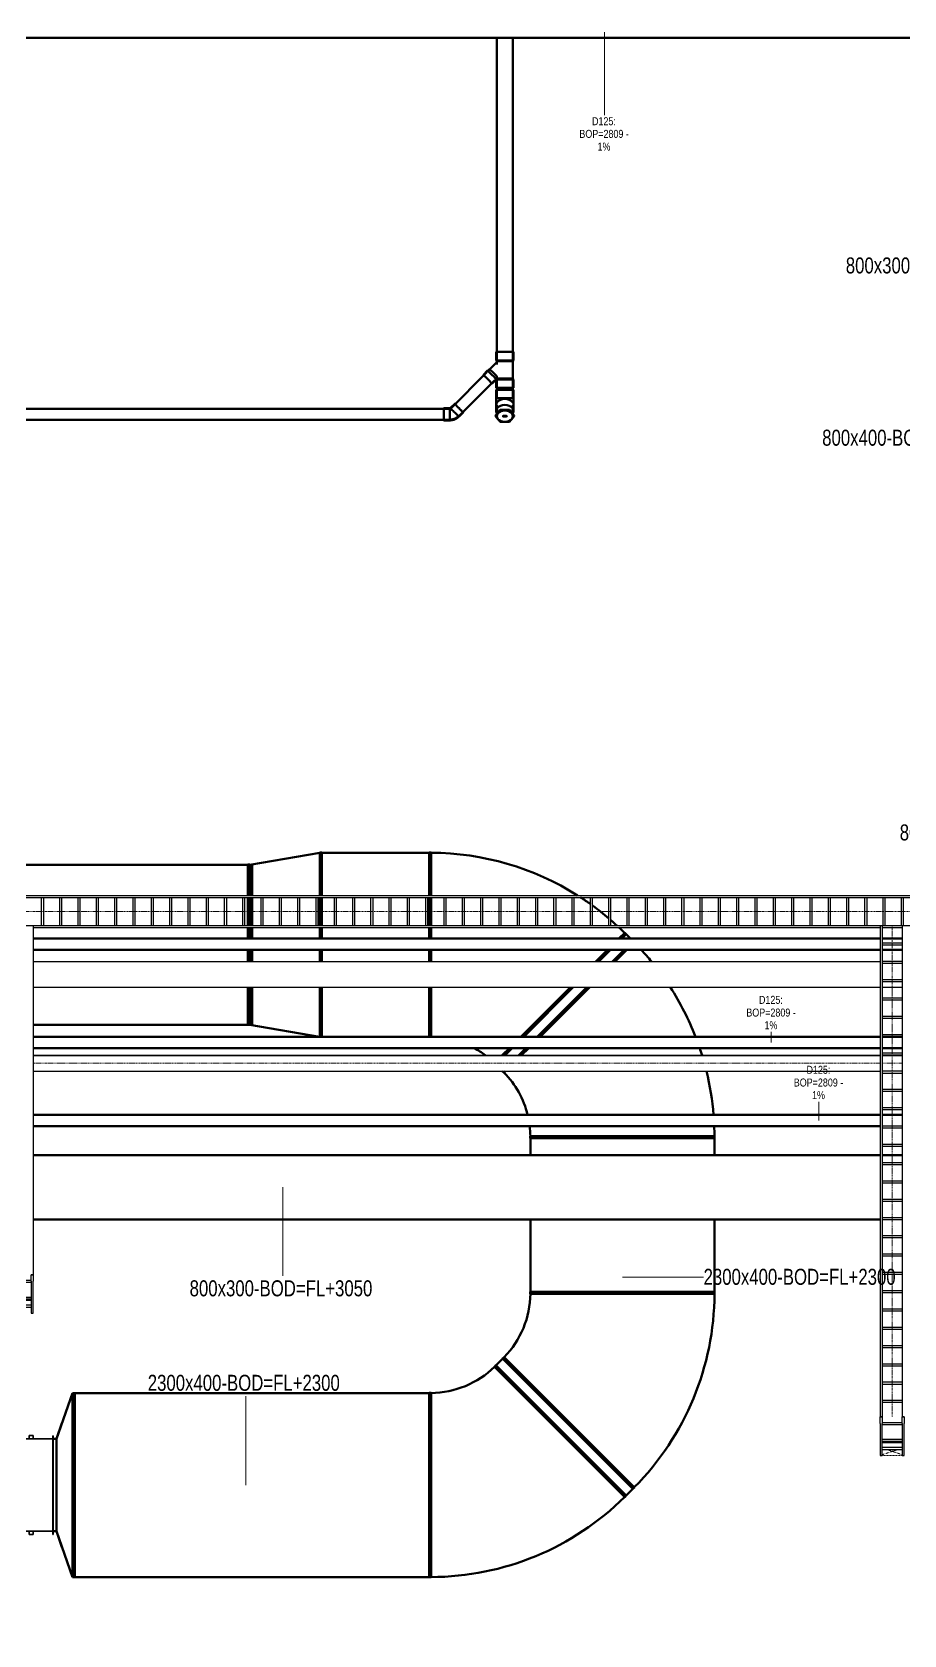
# Model space of a CAD drawing. Header units: millimetres. Extents: x -108050 to 96605, y 58136 to 140997.
# Drawn here: x 54157 to 65051, y 88397 to 108428 of the extents above; entities that cross this region are included whole.
import ezdxf

# ---------------------------------------------------------------- set-up
doc = ezdxf.new("R2010")
doc.units = ezdxf.units.MM
doc.linetypes.add('Center', pattern=[29.999999, 12, -6, 6, -6])
doc.linetypes.add('Hidden 0_75', pattern=[1.5, 0.75, -0.75])
for name, color, linetype, lineweight in [('E-CABL-TRAY', 211, 'Continuous', 25), ('E-CABL-TRAY-ANNO', 211, 'Hidden 0_75', 18), ('E-CABL-TRAY-CNTR', 211, 'Center', 18), ('M-HVAC-DUCT', 70, 'Continuous', 50), ('M-HVAC-DUCT-IDEN', 70, 'Continuous', 9), ('P-PIPE', 3, 'Continuous', 50), ('P-PIPE-CNTR', 3, 'Center', 35), ('P-PIPE-IDEN', 2, 'Continuous', 9)]:
    doc.layers.add(name, color=color, linetype=linetype, lineweight=lineweight)
doc.styles.add('Arial', font='arial.ttf', dxfattribs={"width": 0.8, "height": 100})
doc.styles.add('Arial_1', font='arial.ttf', dxfattribs={"width": 0.75, "height": 200})

# ---------------------------------------------------------------- blocks, each defined once
blk = doc.blocks.new('PG_Busway_ThanhThang - 1250A-2004915-HẦM')
at = {"layer": 'E-CABL-TRAY'}
for p, q in [((54170, 96812), (64756, 96812)), ((64756, 96489), (54170, 96489)), ((65030, 96489), (64781, 96489))]:
    blk.add_line(p, q, dxfattribs=at)
blk = doc.blocks.new('01_REC Elbow_C Flanged_ - 1 W-2037988-HẦM')
at = {"layer": 'M-HVAC-DUCT'}
for p, q in [((-965, -1152), (-965, 1152)), ((-965, 1152), (-940, 1152)), ((-940, 1152), (-940, -1152)), ((-150, -1479), (1479, 150)), ((1497, 132), (-132, -1497)), ((1497, 132), (1479, 150)), ((-940, -1152), (-965, -1152)), ((-150, -1479), (-132, -1497))]:
    blk.add_line(p, q, dxfattribs=at)
for radius, start, end in [(3450, 45.2077, 89.7923), (1150, 45.6238, 89.3762)]:
    blk.add_arc((-953, -2300), radius, start, end, dxfattribs=at)
blk = doc.blocks.new('01_REC Elbow_C Flanged_ - 1 W-V30-HẦM')
at = {"layer": 'M-HVAC-DUCT'}
for p, q in [((-940, 1019), (-940, 813)), ((-965, 788), (-965, 994)), ((-965, -540), (-965, 331)), ((-940, 356), (-940, -515)), ((-150, -1479), (1479, 150)), ((1497, 132), (-132, -1497)), ((1497, 132), (1479, 150)), ((-965, -867), (-965, -740)), ((-940, -715), (-940, -842)), ((-965, -1152), (-965, -1150)), ((-940, -1152), (-965, -1152)), ((-940, -1125), (-940, -1152)), ((-150, -1479), (-132, -1497))]:
    blk.add_line(p, q, dxfattribs=at)
for radius, start, end in [(3450, 84.4711, 87.6827), (3450, 66.3048, 77.8221), (3450, 62.231, 63.8098), (3450, 49.6063, 58.7833), (3450, 45.2077, 47.2541), (1150, 58.9522, 89.3762), (1150, 45.6238, 51.78)]:
    blk.add_arc((-953, -2300), radius, start, end, dxfattribs=at)
blk = doc.blocks.new('01_REC Elbow_C Flanged_ - 1 W-V31-HẦM')
at = {"layer": 'M-HVAC-DUCT'}
for p, q in [((-965, 616), (-965, 1152)), ((-965, 1152), (-940, 1152)), ((-940, 1152), (-940, 616)), ((-965, 242), (-965, 591)), ((-940, 591), (-940, 242)), ((-965, 77), (-965, 216)), ((-940, 216), (-940, 77)), ((1406, 77), (1479, 150)), ((1497, 132), (1442, 77)), ((1497, 132), (1479, 150)), ((-965, -210), (-965, -65)), ((-940, -65), (-940, -210)), ((1119, -210), (1265, -65)), ((1300, -65), (1154, -210)), ((-965, -1149), (-965, -533)), ((-940, -533), (-940, -1149)), ((180, -1149), (796, -533)), ((831, -533), (216, -1149)), ((-51, -1381), (39, -1291)), ((74, -1291), (-16, -1381))]:
    blk.add_line(p, q, dxfattribs=at)
for radius, start, end in [(3450, 57.7358, 89.7923), (3450, 54.4644, 56.9588), (3450, 49.6448, 53.9406), (3450, 47.4726, 49.0956), (3450, 45.2077, 46.857), (1150, 53.1625, 61.392)]:
    blk.add_arc((-953, -2300), radius, start, end, dxfattribs=at)
blk = doc.blocks.new('01_REC Transition REC_C Flanged_ - 200 mm-2037992-HẦM')
at = {"layer": 'M-HVAC-DUCT'}
for p, q in [((-25, 616), (-25, 1002)), ((-25, 1002), (0, 1002)), ((0, 1000), (872, 1150)), ((0, 1002), (0, 616)), ((872, 616), (872, 1152)), ((897, 1152), (872, 1152)), ((897, 1152), (897, 616)), ((-25, 242), (-25, 591)), ((0, 591), (0, 242)), ((872, 242), (872, 591)), ((897, 591), (897, 242)), ((-25, 77), (-25, 216)), ((0, 216), (0, 77)), ((872, 77), (872, 216)), ((897, 216), (897, 77)), ((-25, -210), (-25, -65)), ((0, -65), (0, -210)), ((872, -210), (872, -65)), ((897, -65), (897, -210)), ((-25, -1002), (-25, -533)), ((0, -533), (0, -1002)), ((872, -1149), (872, -533)), ((897, -533), (897, -1149)), ((869, -1149), (0, -1000)), ((0, -1002), (-25, -1002))]:
    blk.add_line(p, q, dxfattribs=at)
blk = doc.blocks.new('DSC_uPVC_Elbow_TienPhong - Standard-2073646-HẦM')
at = {"layer": 'P-PIPE'}
for p, q in [((59438, 103784), (59384, 103731)), ((59378, 103728), (59302, 103728)), ((59302, 103575), (59378, 103575)), ((59492, 103622), (59546, 103676))]:
    blk.add_line(p, q, dxfattribs=at)
at = {"layer": 'P-PIPE', "flags": 128}
for points in [[(59385, 103729), (59385, 103729), (59384, 103729), (59384, 103729), (59384, 103728), (59383, 103728), (59383, 103728), (59383, 103728), (59382, 103727), (59382, 103727), (59382, 103727), (59381, 103727), (59381, 103727), (59380, 103727), (59380, 103727), (59380, 103727), (59379, 103726), (59379, 103726), (59378, 103726), (59378, 103726), (59378, 103726)], [(59378, 103585), (59384, 103585), (59390, 103585), (59396, 103586), (59402, 103587), (59408, 103588), (59414, 103589), (59420, 103591), (59426, 103592), (59431, 103594), (59437, 103597), (59442, 103599), (59448, 103602), (59453, 103605), (59458, 103608), (59464, 103611), (59468, 103615), (59473, 103618), (59478, 103622), (59482, 103626), (59485, 103629)], [(59378, 103576), (59384, 103576), (59391, 103577), (59397, 103577), (59403, 103578), (59410, 103580), (59416, 103581), (59422, 103583), (59428, 103584), (59434, 103587), (59440, 103589), (59446, 103592), (59452, 103594), (59457, 103597), (59463, 103601), (59468, 103604), (59473, 103608), (59479, 103612), (59483, 103616), (59488, 103620), (59491, 103623)]]:
    blk.add_lwpolyline(points, dxfattribs=at)
at = {"layer": 'P-PIPE'}
for centre, major_axis, ratio, start_param, end_param in [((59492, 103730), (-54.2, 54.2), 0.029316, 5.868523, 7.890349), ((59492, 103730), (-49.5, 49.5), 0.029316, 0, 0.237634), ((59492, 103730), (-49.5, 49.5), 0.029316, 0.298167, 0.410985), ((59492, 103730), (-49.5, 49.5), 0.029316, 0.559966, 0.672784), ((59492, 103730), (-49.5, 49.5), 0.029316, 0.821766, 0.934584), ((59302, 103651), (0, 76.7), 0.005, 4.665947, 6.688411), ((59302, 103651), (0, 76.7), 0.005, 2.738477, 4.665947), ((59302, 103651), (0, 70), 0.005, 3.09515, 3.880548), ((59378, 103651), (0, 76.7), 0.005, 4.665947, 6.283185), ((59378, 103651), (0, 76.7), 0.005, 3.09515, 4.665947), ((59438, 103676), (-54.2, 54.2), 0.029316, 0, 1.607164), ((59438, 103676), (-54.2, 54.2), 0.029316, 1.607164, 3.17796), ((59492, 103730), (-49.5, 49.5), 0.029316, 1.083565, 1.196383), ((59492, 103730), (-49.5, 49.5), 0.029316, 1.345365, 1.478072), ((59492, 103730), (-54.2, 54.2), 0.029316, 1.607164, 3.543969), ((59492, 103730), (-49.5, 49.5), 0.029316, 1.607164, 1.719982), ((59492, 103730), (-49.5, 49.5), 0.029316, 1.833418, 1.981781), ((59492, 103730), (-49.5, 49.5), 0.029316, 2.096401, 2.243581), ((59492, 103730), (-49.5, 49.5), 0.029316, 2.359715, 2.50538), ((59492, 103730), (-49.5, 49.5), 0.029316, 2.654361, 2.767179), ((59492, 103730), (-49.5, 49.5), 0.029316, 2.916161, 3.141593)]:
    blk.add_ellipse(centre, major_axis=major_axis, ratio=ratio, start_param=start_param, end_param=end_param, dxfattribs=at)
blk = doc.blocks.new('DSC_uPVC_Elbow_TienPhong - Standard-2073687-HẦM')
at = {"layer": 'P-PIPE'}
for p, q in [((59955, 103957), (59955, 103851)), ((59955, 103766), (59955, 103691)), ((60175, 103851), (60175, 103957)), ((60175, 103691), (60175, 103766))]:
    blk.add_line(p, q, dxfattribs=at)
at = {"layer": 'P-PIPE', "flags": 128}
for points in [[(59958, 103766), (59958, 103769), (59958, 103773), (59958, 103777), (59958, 103781), (59958, 103785), (59958, 103789), (59958, 103793), (59958, 103797), (59958, 103802), (59958, 103806), (59958, 103811), (59958, 103815), (59958, 103820), (59958, 103825), (59958, 103829), (59958, 103834), (59958, 103839), (59958, 103844), (59958, 103849), (59958, 103851)], [(60172, 103851), (60172, 103846), (60172, 103841), (60172, 103837), (60172, 103832), (60172, 103827), (60172, 103822), (60172, 103818), (60172, 103813), (60172, 103808), (60172, 103804), (60172, 103799), (60172, 103795), (60172, 103791), (60172, 103787), (60172, 103783), (60172, 103779), (60172, 103775), (60172, 103771), (60172, 103768), (60172, 103766)]]:
    blk.add_lwpolyline(points, dxfattribs=at)
at = {"layer": 'P-PIPE'}
for centre, major_axis, ratio, start_param, end_param in [((60065, 103957), (110, 0), 0.005, 0, 3.141593), ((60065, 103851), (110, 0), 0.005, 0, 3.141593), ((60065, 103851), (110, 0), 0.005, 3.141593, 3.335696), ((60065, 103766), (110, 0), 0.707107, 0, 3.141593), ((60065, 103691), (110, 0), 0.707107, 0, 3.141593), ((60065, 103851), (107, 0), 0.005, 2.893572, 3.058919), ((60065, 103851), (107, 0), 0.005, 0.082673, 0.24802), ((60065, 103851), (110, 0), 0.005, 6.089082, 6.283185), ((60065, 103691), (110, 0), 0.707107, 3.141593, 3.543564), ((60065, 103691), (110, 0), 0.707107, 5.881064, 6.283185)]:
    blk.add_ellipse(centre, major_axis=major_axis, ratio=ratio, start_param=start_param, end_param=end_param, dxfattribs=at)
blk = doc.blocks.new('DSC_uPVC_Cap End2-TienPhong - Standard-V140-HẦM')
at = {"layer": 'P-PIPE'}
for p, q in [((59949, 103635), (59978, 103670)), ((59978, 103663), (59949, 103628)), ((59949, 103635), (59949, 103628)), ((59949, 103628), (60007, 103557)), ((59965, 103638), (59965, 103628)), ((59969, 103710), (59969, 103635)), ((59978, 103670), (60007, 103706)), ((60007, 103699), (59978, 103663)), ((60007, 103706), (60123, 103706)), ((60007, 103699), (60007, 103706)), ((60123, 103699), (60007, 103699)), ((60045, 103631), (60085, 103631)), ((60045, 103631), (60065, 103631)), ((60045, 103628), (60085, 103628)), ((60045, 103628), (60085, 103628)), ((60085, 103624), (60045, 103624)), ((60065, 103624), (60045, 103624)), ((60065, 103631), (60085, 103631)), ((60085, 103624), (60065, 103624)), ((60123, 103706), (60152, 103670)), ((60123, 103699), (60123, 103706)), ((60152, 103663), (60123, 103699)), ((60123, 103557), (60181, 103628)), ((60152, 103670), (60181, 103635)), ((60181, 103628), (60152, 103663)), ((60161, 103635), (60161, 103710)), ((60165, 103628), (60165, 103638)), ((60181, 103628), (60181, 103635)), ((60007, 103557), (60123, 103557))]:
    blk.add_line(p, q, dxfattribs=at)
for centre, major_axis, start_param, end_param in [((60065, 103628), (100, 0), 1.570796, 4.712389), ((60065, 103638), (100, 0), 2.473508, 2.76248), ((60065, 103638), (100, 0), 1.570796, 1.859768), ((60045, 103628), (5, 0), 1.570796, 4.712389), ((60045, 103628), (5, 0), 1.570796, 4.712389), ((60045, 103631), (5, 0), 3.665191, 4.712389), ((60045, 103631), (5, 0), 3.665191, 4.712389), ((60065, 103638), (100, 0), 1.536627, 1.570775), ((60065, 103628), (100, 0), 4.712389, 7.853982), ((60065, 103638), (100, 0), 1.281824, 1.536611), ((60085, 103628), (5, 0), 4.712389, 7.853982), ((60085, 103628), (5, 0), 4.712389, 7.853982), ((60085, 103631), (5, 0), 4.712389, 5.759587), ((60085, 103631), (5, 0), 4.712389, 5.759587), ((60065, 103638), (100, 0), 0.558112, 0.668085), ((60065, 103638), (100, 0), 0.489429, 0.557862), ((60065, 103638), (100, 0), 0.379113, 0.489266)]:
    blk.add_ellipse(centre, major_axis=major_axis, ratio=0.707107, start_param=start_param, end_param=end_param, dxfattribs=at)
blk = doc.blocks.new('E_Ladder Vertical Outside Bend - Standard-V242-HẦM')
at = {"layer": 'E-CABL-TRAY'}
for p, q in [((53870, 92818), (53870, 92898)), ((53870, 92898), (53895, 92898)), ((53870, 92818), (53870, 92418)), ((53895, 92898), (53895, 92818)), ((53895, 92830), (54145, 92830)), ((53895, 92418), (53895, 92818)), ((53895, 92805), (54145, 92805)), ((54145, 92818), (54145, 92898)), ((54145, 92898), (54170, 92898)), ((54145, 92818), (54145, 92418)), ((54170, 92898), (54170, 92818)), ((54170, 92418), (54170, 92818)), ((54145, 92615), (53895, 92615)), ((53895, 92597), (54145, 92597)), ((53895, 92579), (54145, 92579)), ((53870, 92418), (53895, 92418)), ((54145, 92518), (53895, 92518)), ((53895, 92492), (54145, 92492)), ((54145, 92418), (54170, 92418))]:
    blk.add_line(p, q, dxfattribs=at)
blk = doc.blocks.new('Kruger _Duct Acessory New - KRUGER EX-10 MODEL480 2-2095710-HẦM')
at = {"layer": 'M-HVAC-DUCT', "lineweight": 35}
for p, q in [((-616, 550), (-616, 545)), ((616, 550), (-616, 550)), ((-616, 545), (616, 545)), ((-576, 545), (-576, -545)), ((576, -545), (576, 545)), ((616, 545), (616, 550)), ((-618, 250), (-618, 300)), ((-618, 300), (-576, 300)), ((-576, 250), (-618, 250)), ((576, 300), (618, 300)), ((618, 250), (576, 250)), ((618, 300), (618, 250)), ((-618, -300), (-618, -250)), ((-618, -250), (-576, -250)), ((-576, -300), (-618, -300)), ((576, -250), (618, -250)), ((618, -300), (576, -300)), ((618, -250), (618, -300)), ((-616, -545), (-616, -550)), ((616, -545), (-616, -545)), ((-616, -550), (616, -550)), ((616, -550), (616, -545))]:
    blk.add_line(p, q, dxfattribs=at)
blk = doc.blocks.new('01_REC_Transition ROD_C Flanged_ - Standard-2104148-HẦM')
at = {"layer": 'M-HVAC-DUCT'}
for p, q in [((-30, -1150), (-30, 1150)), ((-30, 1150), (0, 1150)), ((200, 576), (0, 1150)), ((0, -1150), (0, 1150)), ((0, 1150), (0, -1150)), ((131, 774), (200, 576)), ((200, 0), (200, 576)), ((240, 576), (200, 576)), ((200, 576), (200, 0)), ((200, -576), (200, 0)), ((200, 0), (200, -576)), ((0, -1150), (200, -576)), ((200, -576), (131, -775)), ((200, -576), (240, -576)), ((0, -1150), (-30, -1150))]:
    blk.add_line(p, q, dxfattribs=at)

msp = doc.modelspace()

# ---------------------------------------------------------------- linework, layer by layer
at = {"layer": 'E-CABL-TRAY'}
for p, q in [((14771, 97639), (68045, 97639)), ((14771, 97613), (68045, 97613)), ((54277, 97264), (54277, 97613)), ((54303, 97264), (54303, 97613)), ((54506, 97264), (54506, 97613)), ((54531, 97264), (54531, 97613)), ((54735, 97264), (54735, 97613)), ((54760, 97264), (54760, 97613)), ((54963, 97264), (54963, 97613)), ((54989, 97264), (54989, 97613)), ((55192, 97264), (55192, 97613)), ((55217, 97264), (55217, 97613)), ((55420, 97264), (55420, 97613)), ((55446, 97264), (55446, 97613)), ((55649, 97264), (55649, 97613)), ((55674, 97264), (55674, 97613)), ((55878, 97264), (55878, 97613)), ((55903, 97264), (55903, 97613)), ((56106, 97264), (56106, 97613)), ((56132, 97264), (56132, 97613)), ((56335, 97264), (56335, 97613)), ((56360, 97264), (56360, 97613)), ((56563, 97264), (56563, 97613)), ((56589, 97264), (56589, 97613)), ((56792, 97264), (56792, 97613)), ((56817, 97264), (56817, 97613)), ((57021, 97264), (57021, 97613)), ((57046, 97264), (57046, 97613)), ((57249, 97264), (57249, 97613)), ((57275, 97264), (57275, 97613)), ((57478, 97264), (57478, 97613)), ((57503, 97264), (57503, 97613)), ((57706, 97264), (57706, 97613)), ((57732, 97264), (57732, 97613)), ((57935, 97264), (57935, 97613)), ((57960, 97264), (57960, 97613)), ((58164, 97264), (58164, 97613)), ((58189, 97264), (58189, 97613)), ((58392, 97264), (58392, 97613)), ((58418, 97264), (58418, 97613)), ((58621, 97264), (58621, 97613)), ((58646, 97264), (58646, 97613)), ((58849, 97264), (58849, 97613)), ((58875, 97264), (58875, 97613)), ((59078, 97264), (59078, 97613)), ((59103, 97264), (59103, 97613)), ((59307, 97264), (59307, 97613)), ((59332, 97264), (59332, 97613)), ((59535, 97264), (59535, 97613)), ((59561, 97264), (59561, 97613)), ((59764, 97264), (59764, 97613)), ((59789, 97264), (59789, 97613)), ((59992, 97264), (59992, 97613)), ((60018, 97264), (60018, 97613)), ((60221, 97264), (60221, 97613)), ((60246, 97264), (60246, 97613)), ((60450, 97264), (60450, 97613)), ((60475, 97264), (60475, 97613)), ((60678, 97264), (60678, 97613)), ((60704, 97264), (60704, 97613)), ((60907, 97264), (60907, 97613)), ((60932, 97264), (60932, 97613)), ((61135, 97264), (61135, 97613)), ((61161, 97264), (61161, 97613)), ((61364, 97264), (61364, 97613)), ((61389, 97264), (61389, 97613)), ((61593, 97264), (61593, 97613)), ((61618, 97264), (61618, 97613)), ((61821, 97264), (61821, 97613)), ((61847, 97264), (61847, 97613)), ((62050, 97264), (62050, 97613)), ((62075, 97264), (62075, 97613)), ((62278, 97264), (62278, 97613)), ((62304, 97264), (62304, 97613)), ((62507, 97264), (62507, 97613)), ((62532, 97264), (62532, 97613)), ((62736, 97264), (62736, 97613)), ((62761, 97264), (62761, 97613)), ((62964, 97264), (62964, 97613)), ((62990, 97264), (62990, 97613)), ((63193, 97264), (63193, 97613)), ((63218, 97264), (63218, 97613)), ((63421, 97264), (63421, 97613)), ((63447, 97264), (63447, 97613)), ((63650, 97264), (63650, 97613)), ((63675, 97264), (63675, 97613)), ((63879, 97264), (63879, 97613)), ((63904, 97264), (63904, 97613)), ((64107, 97264), (64107, 97613)), ((64133, 97264), (64133, 97613)), ((64336, 97264), (64336, 97613)), ((64361, 97264), (64361, 97613)), ((64564, 97264), (64564, 97613)), ((64590, 97264), (64590, 97613)), ((64793, 97264), (64793, 97613)), ((64818, 97264), (64818, 97613)), ((65022, 97264), (65022, 97613)), ((65047, 97264), (65047, 97613)), ((14771, 97264), (68045, 97264)), ((54145, 97261), (54170, 97261)), ((54170, 97261), (54170, 92898)), ((54170, 97239), (64756, 97239)), ((64756, 97261), (64781, 97261)), ((64756, 97261), (64756, 91121)), ((64781, 97261), (64781, 91121)), ((64781, 97239), (65030, 97239)), ((65030, 97261), (65056, 97261)), ((65030, 97261), (65030, 91121)), ((64781, 97045), (65030, 97045)), ((64781, 97020), (65030, 97020)), ((64781, 96816), (65030, 96816)), ((64781, 96791), (65030, 96791)), ((64781, 96588), (65030, 96588)), ((64781, 96562), (65030, 96562)), ((64781, 96359), (65030, 96359)), ((64781, 96334), (65030, 96334)), ((64781, 96131), (65030, 96131)), ((64781, 96105), (65030, 96105)), ((64781, 95902), (65030, 95902)), ((64781, 95877), (65030, 95877)), ((54170, 95642), (64756, 95642)), ((54170, 95639), (64756, 95639)), ((64781, 95673), (65030, 95673)), ((64781, 95648), (65030, 95648)), ((64781, 95642), (65030, 95642)), ((64781, 95639), (65030, 95639)), ((54170, 95444), (64756, 95444)), ((54170, 95442), (64756, 95442)), ((64781, 95445), (65030, 95445)), ((64781, 95419), (65030, 95419)), ((64781, 95216), (65030, 95216)), ((64781, 95191), (65030, 95191)), ((64781, 94988), (65030, 94988)), ((64781, 94962), (65030, 94962)), ((64781, 94759), (65030, 94759)), ((64781, 94734), (65030, 94734)), ((64781, 94530), (65030, 94530)), ((64781, 94505), (65030, 94505)), ((64781, 94302), (65030, 94302)), ((64781, 94276), (65030, 94276)), ((64781, 94073), (65030, 94073)), ((64781, 94048), (65030, 94048)), ((64781, 93845), (65030, 93845)), ((64781, 93819), (65030, 93819)), ((64781, 93616), (65030, 93616)), ((64781, 93591), (65030, 93591)), ((64781, 93387), (65030, 93387)), ((64781, 93362), (65030, 93362)), ((64781, 93159), (65030, 93159)), ((64781, 93133), (65030, 93133)), ((54170, 92898), (54145, 92898)), ((64781, 92930), (65030, 92930)), ((64781, 92905), (65030, 92905)), ((64781, 92702), (65030, 92702)), ((64781, 92676), (65030, 92676)), ((64781, 92473), (65030, 92473)), ((64781, 92448), (65030, 92448)), ((64781, 92244), (65030, 92244)), ((64781, 92219), (65030, 92219)), ((64781, 92016), (65030, 92016)), ((64781, 91990), (65030, 91990)), ((64781, 91787), (65030, 91787)), ((64781, 91762), (65030, 91762)), ((64781, 91559), (65030, 91559)), ((64781, 91533), (65030, 91533)), ((64781, 91330), (65030, 91330)), ((64781, 91305), (65030, 91305)), ((64781, 91121), (64756, 91121)), ((65056, 91121), (65030, 91121))]:
    msp.add_line(p, q, dxfattribs=at)
at = {"layer": 'E-CABL-TRAY-ANNO'}
for p, q in [((64781, 90650), (64980, 90716)), ((65030, 90641), (64781, 90641)), ((65030, 90650), (64832, 90716))]:
    msp.add_line(p, q, dxfattribs=at)
at = {"layer": 'E-CABL-TRAY-CNTR'}
for p, q in [((23090, 97439), (68045, 97439)), ((64906, 97261), (64906, 91121)), ((54170, 95542), (64756, 95542)), ((64781, 95542), (65030, 95542))]:
    msp.add_line(p, q, dxfattribs=at)
at = {"layer": 'M-HVAC-DUCT'}
for p, q in [((57777, 98172), (59118, 98172)), ((56855, 98022), (46307, 98022)), ((56907, 98022), (56880, 98022)), ((56907, 98022), (56907, 97639)), ((56907, 97613), (56907, 97264)), ((56907, 97239), (56907, 97099)), ((61579, 97153), (61633, 97099)), ((56907, 96958), (56907, 96812)), ((56907, 96489), (56907, 96022)), ((56855, 96022), (54170, 96022)), ((56907, 96022), (56880, 96022)), ((60384, 94607), (60384, 94391)), ((62684, 94607), (62684, 94391)), ((54170, 94391), (64756, 94391)), ((64781, 94391), (65030, 94391)), ((54170, 93591), (64756, 93591)), ((60384, 93591), (60384, 92686)), ((62684, 93591), (62684, 92686)), ((60038, 91851), (59953, 91766)), ((54692, 89120), (54692, 91420)), ((54692, 91420), (59118, 91420)), ((61664, 90225), (61579, 90140)), ((54692, 89120), (59118, 89120))]:
    msp.add_line(p, q, dxfattribs=at)
at = {"layer": 'M-HVAC-DUCT-IDEN'}
for p, q in [((57292, 93991), (57292, 92887)), ((61534, 92869), (62548, 92869)), ((56829, 90270), (56829, 91382))]:
    msp.add_line(p, q, dxfattribs=at)
at = {"layer": 'P-PIPE'}
for p, q in [((23158, 108358), (69773, 108358)), ((59965, 108358), (59965, 104325)), ((60165, 104325), (60165, 108358)), ((59955, 104431), (59955, 104325)), ((60175, 104325), (60175, 104431)), ((59837, 104174), (59389, 103726)), ((59850, 104197), (59796, 104143)), ((59835, 104176), (59814, 104155)), ((59851, 104192), (59835, 104176)), ((59860, 104197), (59850, 104197)), ((59853, 104194), (59851, 104192)), ((59874, 104215), (59853, 104194)), ((59975, 104312), (59860, 104197)), ((59955, 104325), (59965, 104315)), ((59965, 104315), (59965, 104272)), ((60165, 104315), (60175, 104325)), ((60165, 104097), (60165, 104315)), ((59488, 103627), (59936, 104075)), ((59905, 104035), (59959, 104088)), ((59917, 104052), (59938, 104074)), ((59938, 104074), (59954, 104090)), ((59954, 104090), (59956, 104091)), ((59965, 104097), (59955, 104087)), ((59955, 104087), (59955, 103981)), ((59956, 104091), (59975, 104111)), ((59959, 104098), (59975, 104114)), ((59959, 104088), (59959, 104098)), ((59965, 104134), (59965, 104097)), ((59965, 104087), (59965, 103851)), ((60175, 104087), (60165, 104097)), ((60165, 103851), (60165, 104087)), ((60175, 103981), (60175, 104087)), ((59965, 103766), (59965, 103638)), ((60165, 103638), (60165, 103766)), ((59378, 103721), (48695, 103721)), ((48695, 103581), (59378, 103581)), ((64756, 97099), (54170, 97099)), ((54170, 96958), (64756, 96958)), ((65030, 97099), (64781, 97099)), ((64781, 96958), (65030, 96958)), ((64756, 95873), (54170, 95873)), ((65030, 95873), (64781, 95873)), ((54170, 95732), (64756, 95732)), ((64781, 95732), (65030, 95732)), ((64756, 94897), (54170, 94897)), ((54170, 94755), (64756, 94755)), ((65030, 94897), (64781, 94897))]:
    msp.add_line(p, q, dxfattribs=at)
for centre, major_axis, ratio, start_param, end_param in [((60065, 104431), (110, 0), 0.005, 1.568725, 3.139522), ((60065, 104431), (-110, 0), 0.005, 3.141593, 4.710318), ((59904, 104143), (-54.2, 54.2), 0.005, 4.71446, 6.283185), ((59926, 104164), (-51.3, 51.3), 0.005, 4.71446, 6.283185), ((59926, 104164), (-51.3, 51.3), 0.005, 3.667262, 4.71446), ((60065, 104325), (-110, 0), 0.005, 4.710318, 6.281114), ((60065, 104315), (-100, 0), 0.005, 3.141593, 6.281114), ((60065, 104325), (110, 0), 0.005, 0, 1.568725), ((59851, 104089), (-54.2, 54.2), 0.005, 4.71446, 6.283185), ((59851, 104089), (-54.2, 54.2), 0.005, 0.002071, 0.401396), ((59851, 104089), (-49.5, 49.5), 0.005, 5.499858, 6.283185), ((59851, 104089), (-54.2, 54.2), 0.005, 3.143664, 4.71446), ((59851, 104089), (-49.5, 49.5), 0.005, 3.667262, 3.929062), ((59851, 104089), (-49.5, 49.5), 0.005, 3.405463, 3.664557), ((59851, 104089), (-49.5, 49.5), 0.005, 3.143664, 3.401393), ((59851, 104089), (-54.2, 54.2), 0.005, 2.733533, 3.141593), ((59904, 104143), (-54.2, 54.2), 0.005, 3.143664, 4.71446), ((60065, 104087), (110, 0), 0.005, 1.568725, 3.139522), ((60065, 103981), (110, 0), 0.005, 1.568725, 3.139522), ((60065, 103981), (110, 0), 0.005, 3.141593, 3.543679), ((60065, 104097), (100, 0), 0.005, 0, 3.139522), ((60065, 103981), (100, 0), 0.005, 3.009652, 3.139522), ((60065, 103981), (100, 0), 0.005, 2.747852, 2.877722), ((60065, 103981), (100, 0), 0.005, 2.356532, 2.615923), ((60065, 103981), (100, 0), 0.005, 2.094589, 2.354123), ((60065, 103981), (100, 0), 0.005, 1.832695, 2.092324), ((60065, 104087), (110, 0), 0.005, 0, 1.568725), ((60065, 103981), (110, 0), 0.005, 0, 1.568725), ((60065, 103981), (100, 0), 0.005, 1.047074, 1.306926), ((60065, 103981), (100, 0), 0.005, 0.785179, 1.045127), ((60065, 103981), (100, 0), 0.005, 0.523235, 0.783327), ((60065, 103981), (100, 0), 0.005, 0.391658, 0.521528), ((60065, 103981), (100, 0), 0.005, 0, 0.259728), ((60065, 103981), (110, 0), 0.005, 5.881168, 6.281114), ((60065, 103638), (-100, 0), 0.707107, 5.793617, 5.940247), ((60065, 103638), (-100, 0), 0.707107, 5.578998, 5.725692), ((60065, 103638), (-100, 0), 0.707107, 4.74642, 5.012025), ((60065, 103638), (-100, 0), 0.707107, 4.412818, 4.678494), ((60065, 103638), (-100, 0), 0.707107, 3.699222, 3.845715), ((60065, 103638), (-100, 0), 0.707107, 3.48474, 3.631296)]:
    msp.add_ellipse(centre, major_axis=major_axis, ratio=ratio, start_param=start_param, end_param=end_param, dxfattribs=at)
at = {"layer": 'P-PIPE-CNTR'}
msp.add_line((60065, 103631), (60065, 103628), dxfattribs=at)
at = {"layer": 'P-PIPE-IDEN'}
for p, q in [((61308, 108428), (61308, 107390)), ((63394, 95802), (63394, 95934)), ((63988, 94826), (63988, 95060))]:
    msp.add_line(p, q, dxfattribs=at)

# ---------------------------------------------------------------- block references
at = {"layer": 'E-CABL-TRAY'}
for name, p in [('PG_Busway_ThanhThang - 1250A-2004915-HẦM', (0, 0)), ('E_Ladder Vertical Outside Bend - Standard-V242-HẦM', (0, 0)), ('E_Ladder Vertical Outside Bend - Standard-V242-HẦM', (10886, -1777))]:
    msp.add_blockref(name, p, dxfattribs=at)
at = {"layer": 'M-HVAC-DUCT'}
for name, p in [('01_REC Transition REC_C Flanged_ - 200 mm-2037992-HẦM', (56880, 97022)), ('01_REC Elbow_C Flanged_ - 1 W-V31-HẦM', (60084, 97022))]:
    msp.add_blockref(name, p, dxfattribs=at)
for name, p, rotation in [('01_REC Elbow_C Flanged_ - 1 W-V30-HẦM', (61534, 95572), 314.9999999999999), ('01_REC Elbow_C Flanged_ - 1 W-2037988-HẦM', (61534, 91720), 269.9999999999996), ('01_REC Elbow_C Flanged_ - 1 W-2037988-HẦM', (60084, 90270), 225), ('01_REC_Transition ROD_C Flanged_ - Standard-2104148-HẦM', (54662, 90270), 180)]:
    msp.add_blockref(name, p, dxfattribs=dict(at, rotation=rotation))
at = {"layer": 'M-HVAC-DUCT', "lineweight": 35, "rotation": 270.0000000000006}
msp.add_blockref('Kruger _Duct Acessory New - KRUGER EX-10 MODEL480 2-2095710-HẦM', (53872, 90270), dxfattribs=at)
at = {"layer": 'P-PIPE'}
for name in ['DSC_uPVC_Elbow_TienPhong - Standard-2073646-HẦM', 'DSC_uPVC_Elbow_TienPhong - Standard-2073687-HẦM', 'DSC_uPVC_Cap End2-TienPhong - Standard-V140-HẦM']:
    msp.add_blockref(name, (0, 0), dxfattribs=at)

# ---------------------------------------------------------------- texts
at = {"layer": 'M-HVAC-DUCT-IDEN', "char_height": 200, "attachment_point": 1, "style": 'Arial_1'}
for s, insert, width in [('800x300-BOD=FL+3050', (64325, 105612), 2819.94), ('800x400-BOD=FL+2300', (64030, 103459), 2819.94), ('800x300-BOD=FL+3050', (64999, 98526), 2819.94), ('2300x400-BOD=FL+2300', (62548, 92973), 2964.24), ('800x300-BOD=FL+3050', (56126, 92829), 2819.94), ('2300x400-BOD=FL+2300', (55603, 91648), 2964.24)]:
    msp.add_mtext(s, dxfattribs=dict(at, insert=insert, width=width))
at = {"layer": 'P-PIPE-IDEN', "char_height": 100, "attachment_point": 1, "style": 'Arial'}
for s, insert, width in [('BOP=2809 -', (60996, 107206), 750.38), ('D125:', (61154, 107364), 365.57), ('1%', (61223, 107047), 198.82), ('D125:', (63240, 96384), 365.57), ('BOP=2809 -', (63082, 96225), 750.38), ('1%', (63309, 96067), 198.82), ('BOP=2809 -', (63675, 95351), 750.38), ('D125:', (63834, 95510), 365.57), ('1%', (63903, 95193), 198.82)]:
    msp.add_mtext(s, dxfattribs=dict(at, insert=insert, width=width))

doc.saveas('drawing.dxf')
